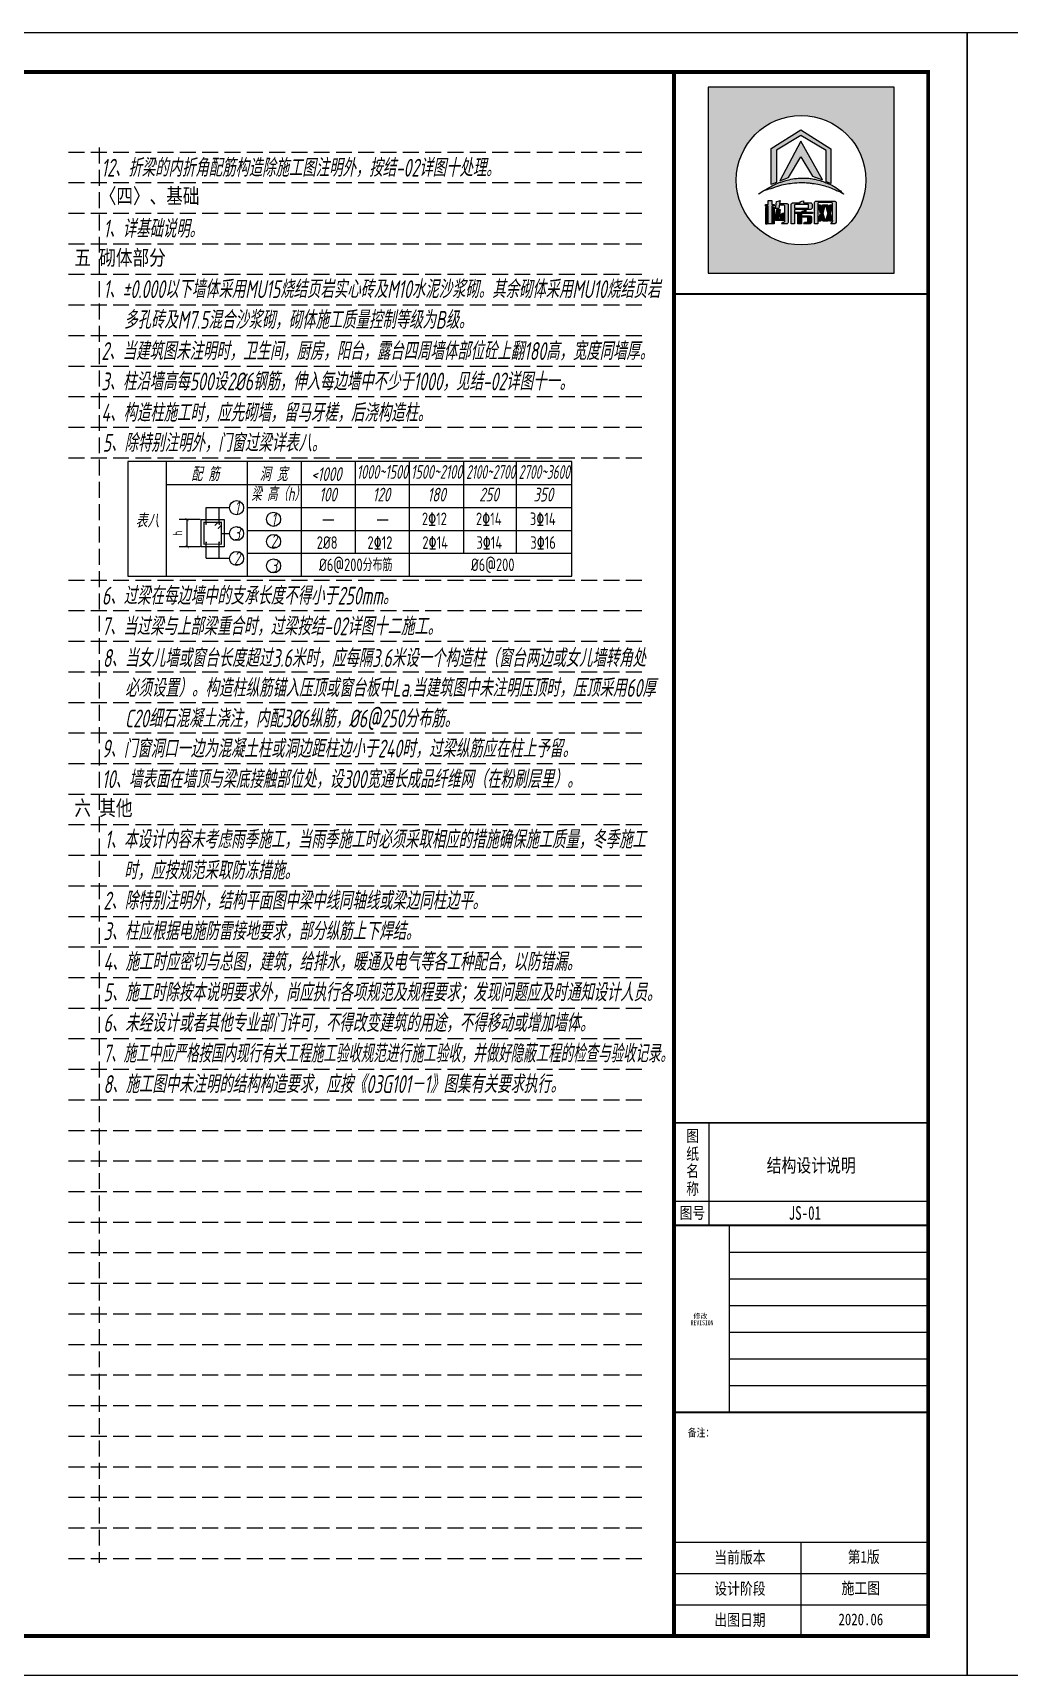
# Model space of a CAD drawing. Header units: millimetres. Extents: x -807114 to 558292, y -468455 to -61603.
# Drawn here: x -340615 to -325289, y -254641 to -228857 of the extents above; entities that cross this region are included whole.
import ezdxf
from ezdxf.enums import TextEntityAlignment as Align

# ---------------------------------------------------------------- set-up
doc = ezdxf.new("R2010")
doc.units = ezdxf.units.MM
doc.header["$LTSCALE"] = 1000
doc.linetypes.add('DASH', pattern=[0.35, 0.25, -0.1])
for name, color, linetype in [('1-剖面钢筋', 30, 'Continuous'), ('2-OTHER', 7, 'Continuous'), ('DIM_IDEN', 3, 'Continuous'), ('PUB_DIM', 3, 'Continuous'), ('PUB_TEXT', 3, 'Continuous'), ('PUB_TITLE', 4, 'Continuous'), ('建-文字', 7, 'Continuous'), ('标注1', 7, 'Continuous')]:
    doc.layers.add(name, color=color, linetype=linetype)
doc.styles.add('DIM_FONT', font='tssdeng.shx', dxfattribs={"width": 0.7, "bigfont": 'tssdchn.shx'})
doc.styles.add('LL', font='tssdeng.shx', dxfattribs={"width": 0.7, "height": 5, "bigfont": 'tssdchn.shx'})
doc.styles.add('TEXT', font='gbeitc.shx', dxfattribs={"width": 0.85, "bigfont": 'hztxt.shx'})
doc.styles.add('uni-黑体', font='simhei.ttf')
doc.styles.add('ZDBOX', font='simsun.ttc', dxfattribs={"width": 0.7})
doc.styles.add('宋体', font='simsun.ttc', dxfattribs={"width": 0.8})
doc.styles.add('黑体', font='', dxfattribs={"width": 0.85})
doc.styles.get('黑体').set_extended_font_data('SimHei')
doc.dimstyles.new('DIMN50', dxfattribs={"dimscale": 0.5, "dimtxt": 300, "dimasz": 100, "dimexe": 250, "dimexo": 300, "dimgap": 150, "dimtad": 1, "dimdec": 0, "dimzin": 0, "dimdsep": 46, "dimtxsty": 'DIM_FONT', "dimblk": 'ARCHTICK', "dimcen": 0.09, "dimclrt": 7, "dimazin": 2, "dimtfac": 1, "dimtdec": 0, "dimtix": 1, "dimtmove": 2, "dimatfit": 3, "dimfxl": 1, "dimtolj": 1, "dimtzin": 0, "dimarcsym": 0})

# ---------------------------------------------------------------- blocks, each defined once
blk = doc.blocks.new('_ArchTick')
at = {"color": 0, "linetype": 'ByBlock', "const_width": 0.15}
blk.add_lwpolyline([(-0.5, -0.5), (0.5, 0.5)], dxfattribs=at)
blk = doc.blocks.new('*D9008')
at = {"layer": 'Defpoints', "color": 0}
for p in [(-338193, -236499), (-337841, -236499), (-337841, -236926)]:
    blk.add_point(p, dxfattribs=at)
at = {"layer": 'PUB_DIM', "color": 0, "lineweight": -2}
for p, q in [((-337991, -236499), (-338318, -236499)), ((-338193, -236926), (-338193, -236499)), ((-337991, -236926), (-338318, -236926))]:
    blk.add_line(p, q, dxfattribs=at)
at = {"layer": 'PUB_DIM', "color": 0, "linetype": 'ByBlock', "lineweight": -2, "xscale": 50, "yscale": 50, "zscale": 50}
for p, rotation in [((-338193, -236499), 90), ((-338193, -236926), 270)]:
    blk.add_blockref('_ArchTick', p, dxfattribs=dict(at, rotation=rotation))
at = {"layer": 'PUB_DIM', "color": 7, "insert": (-338343, -236713), "char_height": 150, "attachment_point": 5, "rotation": 90, "style": 'DIM_FONT'}
blk.add_mtext('\\A1;h', dxfattribs=at)
blk = doc.blocks.new('sadasfafa')
h = blk.add_hatch(color=252)
h.dxf.hatch_style = 1
h.paths.add_polyline_path([(1853311, -2488040), (1853311, -2490368), (1855639, -2490368), (1855639, -2488040)])
h.paths.add_polyline_path([(1855286, -2489204, 1), (1853664, -2489204, 1)], flags=16)
edge = h.paths.add_edge_path(flags=0)
edge.add_spline(control_points=[(1853945, -2489376), (1853935, -2489385), (1854022, -2489327), (1854064, -2489324), (1854178, -2489280), (1854273, -2489257), (1854375, -2489242), (1854470, -2489236), (1854555, -2489239), (1854630, -2489250), (1854700, -2489259), (1854781, -2489280), (1854854, -2489303), (1854917, -2489335), (1854967, -2489354), (1854993, -2489368), (1855014, -2489382), (1854982, -2489354), (1854965, -2489332), (1854910, -2489297), (1854854, -2489260), (1854784, -2489234), (1854713, -2489206), (1854640, -2489189), (1854569, -2489179), (1854497, -2489176), (1854414, -2489178), (1854321, -2489198), (1854229, -2489222), (1854147, -2489257), (1854080, -2489292), (1854021, -2489325), (1853977, -2489352), (1853953, -2489369), (1853945, -2489376)], knot_values=[0, 0, 0, 0, 114.670179, 423.637006, 763.89867, 1083.683754, 1343.405239, 1688.07646, 1952.326814, 2113.699055, 2375.693807, 2595.188681, 2872.839541, 3068.155951, 3238.592156, 3348.056762, 3361.095167, 3431.805845, 3527.265261, 3733.200323, 3952.805082, 4160.23278, 4398.128766, 4650.488133, 4837.16968, 5050.428326, 5308.684497, 5588.159898, 5913.430939, 6163.12325, 6398.139207, 6601.625078, 6772.549769, 6871.149972, 6871.149972, 6871.149972, 6871.149972], degree=3, periodic=1)
h.paths.add_polyline_path([(1854530, -2489580), (1854534, -2489580), (1854534, -2489603), (1854618, -2489603), (1854618, -2489621), (1854481, -2489621), (1854481, -2489650), (1854589, -2489650), (1854599, -2489656), (1854606, -2489666), (1854606, -2489733), (1854600, -2489742), (1854590, -2489750), (1854506, -2489750), (1854514, -2489740), (1854518, -2489731), (1854552, -2489731), (1854558, -2489728), (1854560, -2489721), (1854560, -2489675), (1854558, -2489670), (1854553, -2489667), (1854481, -2489667), (1854481, -2489750), (1854436, -2489750), (1854436, -2489626), (1854433, -2489621), (1854406, -2489621), (1854406, -2489603), (1854488, -2489603), (1854488, -2489590)], flags=0)
h.paths.add_polyline_path([(1854486, -2489468), (1854506, -2489461), (1854506, -2489485), (1854510, -2489489), (1854601, -2489489), (1854609, -2489494), (1854615, -2489502), (1854615, -2489556), (1854607, -2489564), (1854599, -2489569), (1854401, -2489569), (1854394, -2489573), (1854394, -2489750), (1854349, -2489750), (1854349, -2489504), (1854355, -2489495), (1854367, -2489489), (1854462, -2489489), (1854462, -2489474)], flags=0)
h.paths.add_polyline_path([(1854394, -2489554), (1854394, -2489512), (1854404, -2489506), (1854562, -2489506), (1854570, -2489513), (1854570, -2489554)], flags=0)
h.paths.add_polyline_path([(1854214, -2489569), (1854203, -2489632), (1854193, -2489683), (1854194, -2489689), (1854218, -2489689), (1854220, -2489683), (1854214, -2489633), (1854254, -2489614), (1854263, -2489686), (1854263, -2489700), (1854255, -2489709), (1854159, -2489709), (1854150, -2489702), (1854148, -2489692), (1854173, -2489569)], flags=0)
h.paths.add_polyline_path([(1854187, -2489466), (1854213, -2489458), (1854207, -2489496), (1854296, -2489496), (1854305, -2489498), (1854312, -2489505), (1854314, -2489513), (1854314, -2489733), (1854310, -2489741), (1854301, -2489750), (1854231, -2489750), (1854238, -2489741), (1854243, -2489730), (1854261, -2489730), (1854268, -2489727), (1854270, -2489720), (1854270, -2489531), (1854270, -2489526), (1854267, -2489521), (1854260, -2489516), (1854202, -2489516), (1854201, -2489534), (1854196, -2489558), (1854150, -2489558), (1854159, -2489535), (1854165, -2489504), (1854167, -2489471)], flags=0)
h.paths.add_polyline_path([(1854140, -2489544), (1854140, -2489750), (1854114, -2489750), (1854114, -2489544)], flags=0)
h.paths.add_polyline_path([(1854056, -2489544), (1854053, -2489750), (1854031, -2489750), (1854031, -2489544)], flags=0)
h.paths.add_polyline_path([(1854107, -2489459), (1854107, -2489508), (1854139, -2489508), (1854139, -2489527), (1854107, -2489527), (1854107, -2489750), (1854062, -2489750), (1854062, -2489527), (1854029, -2489527), (1854029, -2489508), (1854062, -2489508), (1854062, -2489459)], flags=0)
h.paths.add_polyline_path([(1854209, -2489211), (1854471, -2488714), (1854743, -2489200), (1854618, -2489155), (1854470, -2488913), (1854318, -2489172)], flags=0)
h.paths.add_polyline_path([(1854102, -2488808), (1854470, -2488575), (1854848, -2488810), (1854848, -2489247), (1854790, -2489223), (1854790, -2488832), (1854471, -2488643), (1854168, -2488829), (1854168, -2489231), (1854102, -2489257)], flags=0)
h.paths.add_polyline_path([(1854685, -2489750), (1854641, -2489750), (1854641, -2489488), (1854641, -2489484), (1854646, -2489475), (1854656, -2489467), (1854898, -2489467), (1854907, -2489471), (1854916, -2489478), (1854916, -2489731), (1854908, -2489743), (1854902, -2489750), (1854847, -2489750), (1854858, -2489732), (1854866, -2489731), (1854869, -2489724), (1854869, -2489718), (1854867, -2489718), (1854836, -2489718), (1854826, -2489684), (1854814, -2489718), (1854746, -2489718), (1854736, -2489684), (1854722, -2489718), (1854689, -2489718), (1854689, -2489709), (1854691, -2489709), (1854720, -2489621), (1854685, -2489512)], flags=0)
h.paths.add_polyline_path([(1854779, -2489518), (1854809, -2489621), (1854781, -2489709), (1854777, -2489709), (1854750, -2489621), (1854775, -2489518)], flags=0)
h = blk.add_hatch(color=7)
h.dxf.hatch_style = 1
h.paths.add_polyline_path([(1854102, -2489257), (1854168, -2489231), (1854168, -2488829), (1854471, -2488643), (1854790, -2488832), (1854790, -2489223), (1854848, -2489247), (1854848, -2488810), (1854470, -2488575), (1854102, -2488808)])
h = blk.add_hatch(color=7)
h.dxf.hatch_style = 1
h.paths.add_polyline_path([(1854318, -2489172), (1854470, -2488913), (1854618, -2489155), (1854743, -2489200), (1854471, -2488714), (1854209, -2489211)])
h = blk.add_hatch(color=7)
h.dxf.hatch_style = 1
edge = h.paths.add_edge_path()
edge.add_spline(control_points=[(1853945, -2489376), (1853953, -2489369), (1853977, -2489352), (1854021, -2489325), (1854080, -2489292), (1854147, -2489257), (1854229, -2489222), (1854321, -2489198), (1854414, -2489178), (1854497, -2489176), (1854569, -2489179), (1854640, -2489189), (1854713, -2489206), (1854784, -2489234), (1854854, -2489260), (1854910, -2489297), (1854965, -2489332), (1854982, -2489354), (1855014, -2489382), (1854993, -2489368), (1854967, -2489354), (1854917, -2489335), (1854854, -2489303), (1854781, -2489280), (1854700, -2489259), (1854630, -2489250), (1854555, -2489239), (1854470, -2489236), (1854375, -2489242), (1854273, -2489257), (1854178, -2489280), (1854064, -2489324), (1854022, -2489327), (1853935, -2489385), (1853945, -2489376)], knot_values=[0, 0, 0, 0, 98.600203, 269.524894, 473.010766, 708.026723, 957.719033, 1282.990074, 1562.465475, 1820.721647, 2033.980292, 2220.661839, 2473.021206, 2710.917192, 2918.34489, 3137.949649, 3343.884711, 3439.344127, 3510.054805, 3523.09321, 3632.557816, 3802.994021, 3998.310431, 4275.961291, 4495.456165, 4757.450917, 4918.823158, 5183.073513, 5527.744733, 5787.466218, 6107.251302, 6447.512966, 6756.479793, 6871.149972, 6871.149972, 6871.149972, 6871.149972], degree=3, periodic=1)
h = blk.add_hatch(color=7)
h.dxf.hatch_style = 1
h.paths.add_polyline_path([(1854062, -2489459), (1854062, -2489508), (1854029, -2489508), (1854029, -2489527), (1854062, -2489527), (1854062, -2489750), (1854107, -2489750), (1854107, -2489527), (1854139, -2489527), (1854139, -2489508), (1854107, -2489508), (1854107, -2489459)])
h = blk.add_hatch(color=7)
h.dxf.hatch_style = 1
h.paths.add_polyline_path([(1854031, -2489544), (1854031, -2489750), (1854053, -2489750), (1854056, -2489544)])
h = blk.add_hatch(color=7)
h.dxf.hatch_style = 1
h.paths.add_polyline_path([(1854114, -2489544), (1854114, -2489750), (1854140, -2489750), (1854140, -2489544)])
h = blk.add_hatch(color=7)
h.dxf.hatch_style = 1
h.paths.add_polyline_path([(1854173, -2489569), (1854148, -2489692), (1854150, -2489702), (1854159, -2489709), (1854255, -2489709), (1854263, -2489700), (1854263, -2489686), (1854254, -2489614), (1854214, -2489633), (1854220, -2489683), (1854218, -2489689), (1854194, -2489689), (1854193, -2489683), (1854203, -2489632), (1854214, -2489569)])
h = blk.add_hatch(color=7)
h.dxf.hatch_style = 1
h.paths.add_polyline_path([(1854167, -2489471), (1854165, -2489504), (1854159, -2489535), (1854150, -2489558), (1854196, -2489558), (1854201, -2489534), (1854202, -2489516), (1854260, -2489516), (1854267, -2489521), (1854270, -2489526), (1854270, -2489531), (1854270, -2489720), (1854268, -2489727), (1854261, -2489730), (1854243, -2489730), (1854238, -2489741), (1854231, -2489750), (1854301, -2489750), (1854310, -2489741), (1854314, -2489733), (1854314, -2489513), (1854312, -2489505), (1854305, -2489498), (1854296, -2489496), (1854207, -2489496), (1854213, -2489458), (1854187, -2489466)])
h = blk.add_hatch(color=7)
h.dxf.hatch_style = 1
h.paths.add_polyline_path([(1854462, -2489474), (1854462, -2489489), (1854367, -2489489), (1854355, -2489495), (1854349, -2489504), (1854349, -2489750), (1854394, -2489750), (1854394, -2489573), (1854401, -2489569), (1854599, -2489569), (1854607, -2489564), (1854615, -2489556), (1854615, -2489502), (1854609, -2489494), (1854601, -2489489), (1854510, -2489489), (1854506, -2489485), (1854506, -2489461), (1854486, -2489468)])
h.paths.add_polyline_path([(1854394, -2489554), (1854394, -2489512), (1854404, -2489506), (1854562, -2489506), (1854570, -2489513), (1854570, -2489554)], flags=16)
h = blk.add_hatch(color=7)
h.dxf.hatch_style = 1
h.paths.add_polyline_path([(1854488, -2489590), (1854488, -2489603), (1854406, -2489603), (1854406, -2489621), (1854433, -2489621), (1854436, -2489626), (1854436, -2489750), (1854481, -2489750), (1854481, -2489667), (1854553, -2489667), (1854558, -2489670), (1854560, -2489675), (1854560, -2489721), (1854558, -2489728), (1854552, -2489731), (1854518, -2489731), (1854514, -2489740), (1854506, -2489750), (1854590, -2489750), (1854600, -2489742), (1854606, -2489733), (1854606, -2489666), (1854599, -2489656), (1854589, -2489650), (1854481, -2489650), (1854481, -2489621), (1854618, -2489621), (1854618, -2489603), (1854534, -2489603), (1854534, -2489580), (1854530, -2489580)])
h = blk.add_hatch(color=7)
h.dxf.hatch_style = 1
h.paths.add_polyline_path([(1854685, -2489512), (1854685, -2489493), (1854693, -2489483), (1854862, -2489483), (1854869, -2489491), (1854869, -2489724), (1854866, -2489731), (1854858, -2489732), (1854847, -2489750), (1854902, -2489750), (1854908, -2489743), (1854916, -2489731), (1854916, -2489478), (1854907, -2489471), (1854898, -2489467), (1854656, -2489467), (1854646, -2489475), (1854641, -2489484), (1854641, -2489488), (1854641, -2489750), (1854685, -2489750)])
h = blk.add_hatch(color=7)
h.dxf.hatch_style = 1
h.paths.add_polyline_path([(1854866, -2489709), (1854840, -2489621), (1854866, -2489512), (1854836, -2489512), (1854824, -2489558), (1854808, -2489512), (1854745, -2489512), (1854734, -2489557), (1854719, -2489512), (1854689, -2489512), (1854720, -2489621), (1854691, -2489709), (1854689, -2489709), (1854689, -2489710), (1854689, -2489718), (1854722, -2489718), (1854736, -2489684), (1854746, -2489718), (1854814, -2489718), (1854826, -2489684), (1854836, -2489718), (1854867, -2489718), (1854867, -2489709)])
h.paths.add_polyline_path([(1854779, -2489518), (1854809, -2489621), (1854781, -2489709), (1854777, -2489709), (1854750, -2489621), (1854775, -2489518)], flags=16)
for points in [[(1855639, -2488040), (1853311, -2488040), (1853311, -2490368), (1855639, -2490368)], [(1854102, -2489257), (1854102, -2488808), (1854470, -2488575), (1854848, -2488810), (1854848, -2489247), (1854790, -2489223), (1854790, -2488832), (1854471, -2488643), (1854168, -2488829), (1854168, -2489231)], [(1854209, -2489211), (1854318, -2489172), (1854470, -2488913), (1854618, -2489155), (1854743, -2489200), (1854471, -2488714)], [(1854062, -2489459), (1854107, -2489459), (1854107, -2489508), (1854139, -2489508), (1854139, -2489527), (1854107, -2489527), (1854107, -2489750), (1854062, -2489750), (1854062, -2489527), (1854029, -2489527), (1854029, -2489508), (1854062, -2489508)], [(1854056, -2489544), (1854031, -2489544), (1854031, -2489750), (1854053, -2489750)], [(1854114, -2489544), (1854140, -2489544), (1854140, -2489750), (1854114, -2489750)], [(1854462, -2489474), (1854486, -2489468), (1854506, -2489461), (1854506, -2489485), (1854510, -2489489), (1854601, -2489489), (1854609, -2489494), (1854615, -2489502), (1854615, -2489556), (1854607, -2489564), (1854599, -2489569), (1854401, -2489569), (1854394, -2489573), (1854394, -2489750), (1854349, -2489750), (1854349, -2489504), (1854355, -2489495), (1854367, -2489489), (1854462, -2489489)], [(1854394, -2489554), (1854570, -2489554), (1854570, -2489513), (1854562, -2489506), (1854404, -2489506), (1854394, -2489512)], [(1854488, -2489590), (1854530, -2489580), (1854534, -2489580), (1854534, -2489603), (1854618, -2489603), (1854618, -2489621), (1854481, -2489621), (1854481, -2489650), (1854589, -2489650), (1854599, -2489656), (1854606, -2489666), (1854606, -2489733), (1854600, -2489742), (1854590, -2489750), (1854506, -2489750), (1854514, -2489740), (1854518, -2489731), (1854552, -2489731), (1854558, -2489728), (1854560, -2489721), (1854560, -2489675), (1854558, -2489670), (1854553, -2489667), (1854481, -2489667), (1854481, -2489750), (1854436, -2489750), (1854436, -2489626), (1854433, -2489621), (1854406, -2489621), (1854406, -2489603), (1854488, -2489603)], [(1854641, -2489750), (1854641, -2489488), (1854641, -2489484), (1854646, -2489475), (1854656, -2489467), (1854898, -2489467), (1854907, -2489471), (1854916, -2489478), (1854916, -2489731), (1854908, -2489743), (1854902, -2489750), (1854847, -2489750), (1854858, -2489732), (1854866, -2489731), (1854869, -2489724), (1854869, -2489491), (1854862, -2489483), (1854693, -2489483), (1854685, -2489493), (1854685, -2489750)], [(1854775, -2489518), (1854779, -2489518), (1854809, -2489621), (1854781, -2489709), (1854777, -2489709), (1854750, -2489621)]]:
    blk.add_lwpolyline(points, close=True)
for points in [[(1854173, -2489569), (1854214, -2489569), (1854203, -2489632), (1854193, -2489683), (1854194, -2489689), (1854218, -2489689), (1854220, -2489683), (1854214, -2489633), (1854254, -2489614), (1854263, -2489686), (1854263, -2489700), (1854255, -2489709), (1854159, -2489709), (1854150, -2489702), (1854148, -2489692), (1854173, -2489569)], [(1854167, -2489471), (1854187, -2489466), (1854213, -2489458), (1854207, -2489496), (1854296, -2489496), (1854305, -2489498), (1854312, -2489505), (1854314, -2489513), (1854314, -2489733), (1854310, -2489741), (1854301, -2489750), (1854231, -2489750), (1854238, -2489741), (1854243, -2489730), (1854261, -2489730), (1854268, -2489727), (1854270, -2489720), (1854270, -2489531), (1854270, -2489526), (1854267, -2489521), (1854260, -2489516), (1854202, -2489516), (1854201, -2489534), (1854196, -2489558), (1854150, -2489558), (1854150, -2489558), (1854159, -2489535), (1854165, -2489504), (1854167, -2489471)], [(1854866, -2489709), (1854866, -2489709), (1854867, -2489709), (1854867, -2489718), (1854836, -2489718), (1854826, -2489684), (1854814, -2489718), (1854746, -2489718), (1854736, -2489684), (1854722, -2489718), (1854689, -2489718), (1854689, -2489710), (1854689, -2489709), (1854691, -2489709), (1854720, -2489621), (1854689, -2489512)]]:
    blk.add_lwpolyline(points)
at = {"color": 7}
blk.add_lwpolyline([(1854689, -2489512), (1854719, -2489512), (1854734, -2489557), (1854745, -2489512), (1854808, -2489512), (1854824, -2489558), (1854836, -2489512), (1854866, -2489512), (1854840, -2489621), (1854866, -2489709)], dxfattribs=at)
blk.add_circle((1854475, -2489204), 811)
at = {"start_tangent": (-0.74079, -0.671736), "end_tangent": (-0.74079, -0.671736)}
blk.add_spline([(1853945, -2489376), (1853977, -2489357), (1854071, -2489318), (1854178, -2489282), (1854280, -2489257), (1854365, -2489245), (1854479, -2489238), (1854566, -2489241), (1854619, -2489248), (1854704, -2489261), (1854775, -2489279), (1854861, -2489308), (1854920, -2489335), (1854972, -2489357), (1855003, -2489375), (1855007, -2489377), (1854990, -2489361), (1854968, -2489339), (1854913, -2489299), (1854851, -2489261), (1854787, -2489235), (1854714, -2489208), (1854633, -2489189), (1854572, -2489180), (1854501, -2489177), (1854416, -2489181), (1854326, -2489198), (1854222, -2489227), (1854146, -2489259), (1854077, -2489294), (1854019, -2489327), (1853971, -2489357), (1853945, -2489376)], degree=3, dxfattribs=at)

msp = doc.modelspace()

# ---------------------------------------------------------------- linework, layer by layer
for p, q in [((-329998.3, -247581.2), (-329998.3, -245969.7)), ((-330550.9, -247197.5), (-326560.5, -247197.5))]:
    msp.add_line(p, q)
at = {"const_width": 30.7}
for points in [[(-330550.9, -232958.5), (-326560.5, -232958.5)], [(-330550.9, -245969.7), (-326560.5, -245969.7)], [(-330550.9, -247581.2), (-326560.5, -247581.2)], [(-330550.9, -250514.4), (-326560.5, -250514.4)]]:
    msp.add_lwpolyline(points, dxfattribs=at)
at = {"layer": '1-剖面钢筋', "const_width": 18}
msp.add_lwpolyline([(-337656.6, -236884), (-337928.1, -236884), (-337928.1, -236541.2), (-337656.6, -236541.2)], close=True, dxfattribs=at)
at = {"layer": '1-剖面钢筋', "const_width": 14}
for points in [[(-337902.7, -236567.8, 1), (-337888.7, -236567.8, 1)], [(-337695.6, -236567.8, 1), (-337681.6, -236567.8, 1)], [(-337902.7, -236857.4, -1), (-337888.7, -236857.4, -1)], [(-337695.6, -236857.4, -1), (-337681.6, -236857.4, -1)]]:
    msp.add_lwpolyline(points, format="xyb", close=True, dxfattribs=at)
at = {"layer": '1-剖面钢筋', "const_width": 18}
for points in [[(-337710.1, -236541.2), (-337761.6, -236592.8)], [(-337656.6, -236591), (-337708.2, -236642.6)]]:
    msp.add_lwpolyline(points, dxfattribs=at)
at = {"layer": '2-OTHER'}
msp.add_lwpolyline([(-337970.5, -236926.4), (-337970.5, -236498.8), (-337614.2, -236498.8), (-337614.2, -236926.4)], close=True, dxfattribs=at)
at = {"layer": 'DIM_IDEN'}
for p, q in [((-337895.1, -236559.7), (-337895.1, -236308.9)), ((-337895.1, -236308.9), (-337527.7, -236308.9)), ((-337688, -236565.6), (-337688, -236308.9)), ((-337895.1, -237105.8), (-337895.1, -236849.1)), ((-337688, -237105.8), (-337688, -236849.1)), ((-337653.5, -236715), (-337527.7, -236715)), ((-337895.1, -237105.8), (-337527.7, -237105.8))]:
    msp.add_line(p, q, dxfattribs=at)
for centre in [(-337416.8, -236312.3), (-336836.8, -236494.5), (-337416.8, -236718.4), (-336836.8, -236841.7), (-337416.8, -237109.2), (-336836.8, -237225.9)]:
    msp.add_circle(centre, 110.9, dxfattribs=at)
at = {"layer": 'PUB_TEXT', "color": 4}
for p, q in [((-338523.4, -235588), (-338523.4, -237388)), ((-337250.8, -235588), (-337250.8, -237388)), ((-336402.4, -235588), (-336402.4, -237388)), ((-335554, -235588), (-335554, -237028)), ((-334705.6, -235588), (-334705.6, -237388)), ((-333857.2, -235588), (-333857.2, -237028)), ((-333028.1, -235588), (-333028.1, -237028)), ((-338523.4, -235948), (-332153.5, -235948)), ((-337250.8, -236308), (-332153.5, -236308)), ((-337250.8, -236668), (-332153.5, -236668)), ((-337250.8, -237028), (-332153.5, -237028))]:
    msp.add_line(p, q, dxfattribs=at)
at = {"layer": 'PUB_TEXT', "color": 0}
for p, q in [((-336061.8, -236500.1), (-335889.7, -236500.1)), ((-335211.5, -236500.1), (-335039.5, -236500.1))]:
    msp.add_line(p, q, dxfattribs=at)
at = {"layer": 'PUB_TEXT', "color": 4}
msp.add_lwpolyline([(-332153.5, -235588), (-339123.4, -235588), (-339123.4, -237388), (-332153.5, -237388)], close=True, dxfattribs=at)
at = {"layer": 'PUB_TITLE'}
for p, q in [((-330550.9, -252553.8), (-326560.5, -252553.8)), ((-328555.7, -254027.2), (-328555.7, -252553.8)), ((-330550.9, -253045), (-326560.5, -253045)), ((-330550.9, -253536.1), (-326560.5, -253536.1))]:
    msp.add_line(p, q, dxfattribs=at)
for points in [[(-362412.6, -254641.1), (-325946.5, -254641.1), (-325946.5, -228857), (-362412.6, -228857)], [(-325946.5, -254641.1), (-289480.5, -254641.1), (-289480.5, -228857), (-325946.5, -228857)], [(-361067.3, -254027.2), (-326560.5, -254027.2), (-326560.5, -229470.9), (-361067.3, -229470.9)]]:
    msp.add_lwpolyline(points, close=True, dxfattribs=at)
at = {"layer": 'PUB_TITLE', "const_width": 61.4}
msp.add_lwpolyline([(-361067.3, -254027.2), (-326560.5, -254027.2), (-326560.5, -229470.9), (-361067.3, -229470.9)], close=True, dxfattribs=at)
msp.add_lwpolyline([(-330550.9, -254027.2), (-330550.9, -229470.9)], dxfattribs=at)
at = {"layer": 'PUB_TITLE'}
msp.add_lwpolyline([(-330550.9, -250514.4), (-326560.5, -250514.4)], dxfattribs=at)
for points in [[(-329682.6, -247581.2), (-329682.6, -247581.2), (-329682.6, -250496), (-329682.6, -250496)], [(-329682.6, -248000.2), (-329682.6, -248000.2), (-327357.2, -248000.2), (-326560.5, -248000.2)], [(-329682.6, -248419.3), (-329682.6, -248419.3), (-327357.2, -248419.3), (-326560.5, -248419.3)], [(-329682.6, -248838.3), (-329682.6, -248838.3), (-327357.2, -248838.3), (-326560.5, -248838.3)], [(-329682.6, -249257.3), (-329682.6, -249257.3), (-327357.2, -249257.3), (-326560.5, -249257.3)], [(-329682.6, -249676.4), (-329682.6, -249676.4), (-327357.2, -249676.4), (-326560.5, -249676.4)], [(-329682.6, -250095.4), (-329682.6, -250095.4), (-327357.2, -250095.4), (-326560.5, -250095.4)]]:
    msp.add_open_spline(points, degree=3, dxfattribs=at)
at = {"layer": '标注1', "color": 251, "linetype": 'DASH'}
for p, q in [((-340056, -230728), (-331057.6, -230728)), ((-339576, -230658), (-339576, -252876.6)), ((-340056, -231208), (-331057.6, -231208)), ((-340056, -231688), (-331057.6, -231688)), ((-340056, -232168), (-331057.6, -232168)), ((-340056, -232648), (-331057.6, -232648)), ((-340056, -233128), (-331057.6, -233128)), ((-340056, -233608), (-331057.6, -233608)), ((-340056, -234088), (-331057.6, -234088)), ((-340056, -234568), (-331057.6, -234568)), ((-340056, -235048), (-331057.6, -235048)), ((-340056, -235528), (-331057.6, -235528)), ((-340056, -237448), (-331057.6, -237448)), ((-340056, -237928), (-331057.6, -237928)), ((-340056, -238408), (-331057.6, -238408)), ((-340056, -238888), (-331057.6, -238888)), ((-340056, -239368), (-331057.6, -239368)), ((-340056, -239848), (-331057.6, -239848)), ((-340056, -240328), (-331057.6, -240328)), ((-340056, -240808), (-331057.6, -240808)), ((-340056, -241288), (-331057.6, -241288)), ((-340056, -241768), (-331057.6, -241768)), ((-340056, -242248), (-331057.6, -242248)), ((-340056, -242728), (-331057.6, -242728)), ((-340056, -243208), (-331057.6, -243208)), ((-340056, -243688), (-331057.6, -243688)), ((-340056, -244168), (-331057.6, -244168)), ((-340056, -244648), (-331057.6, -244648)), ((-340056, -245128), (-331057.6, -245128)), ((-340056, -245608), (-331057.6, -245608)), ((-340056, -246088), (-331057.6, -246088)), ((-340056, -246568), (-331057.6, -246568)), ((-340056, -247048), (-331057.6, -247048)), ((-340056, -247528), (-331057.6, -247528)), ((-340056, -248008), (-331057.6, -248008)), ((-340056, -248488), (-331057.6, -248488)), ((-340056, -248968), (-331057.6, -248968)), ((-340056, -249448), (-331057.6, -249448)), ((-340056, -249928), (-331057.6, -249928)), ((-340056, -250408), (-331057.6, -250408)), ((-340056, -250888), (-331057.6, -250888)), ((-340056, -251368), (-331057.6, -251368)), ((-340056, -251848), (-331057.6, -251848)), ((-340056, -252328), (-331057.6, -252328)), ((-340056, -252808), (-331057.6, -252808))]:
    msp.add_line(p, q, dxfattribs=at)

# ---------------------------------------------------------------- block references
at = {"xscale": 1.254, "yscale": 1.254, "zscale": 1.254}
msp.add_blockref('sadasfafa', (-2654067.2, 2890291.1), dxfattribs=at)

# ---------------------------------------------------------------- texts
at = {"style": 'ZDBOX', "width": 0.8}
for s, height, p in [('图', 184.2, (-330258, -246175.1)), ('纸', 184.2, (-330258, -246452.9)), ('名', 184.2, (-330258, -246721.3)), ('称', 184.2, (-330258, -247003.6)), ('图号', 184.17, (-330261.7, -247383.5)), ('备注：', 122.78, (-330126.8, -250830.7))]:
    msp.add_text(s, height=height, dxfattribs=at).set_placement(p, align=Align.MIDDLE)
for s, p in [('当前版本', (-329917, -252883.6)), ('第1版', (-327823.6, -252875.2)), ('设计阶段', (-329917, -253374.8)), ('施工图', (-327919.7, -253366.3)), ('出图日期', (-329917, -253865.9)), ('2020.06', (-327967.8, -253857.5))]:
    msp.add_text(s, height=184.17, dxfattribs=at).set_placement(p)
at = {"layer": 'PUB_TEXT', "color": 0}
for s, height, style, width, p in [('12、折梁的内折角配筋构造除施工图注明外，按结-02详图十处理。', 280, 'TEXT', 0.75, (-339539.8, -231114.5)), ('1、详基础说明。', 280, 'TEXT', 0.75, (-339507.2, -232071.9)), ('1、%%p0.000以下墙体采用MU15烧结页岩实心砖及M10水泥沙浆砌。其余砌体采用MU10烧结页岩', 280, 'TEXT', 0.75, (-339507.2, -233021.3)), ('多孔砖及M7.5混合沙浆砌，砌体施工质量控制等级为B级。', 280, 'TEXT', 0.75, (-339184.4, -233502.8)), ('2、当建筑图未注明时，卫生间，厨房，阳台，露台四周墙体部位砼上翻180高，宽度同墙厚。', 280, 'TEXT', 0.75, (-339539.8, -233992.9)), ('3、柱沿墙高每500设2%%C6钢筋，伸入每边墙中不少于1000，见结-02详图十一。', 280, 'TEXT', 0.75, (-339539.8, -234469.7)), ('4、构造柱施工时，应先砌墙，留马牙槎，后浇构造柱。', 280, 'TEXT', 0.75, (-339539.8, -234960.3)), ('5、除特别注明外，门窗过梁详表八。', 280, 'TEXT', 0.75, (-339519.2, -235434.1)), ('配 筋', 216, 'TEXT', 0.8, (-338129, -235893.7)), ('洞 宽', 216, 'TEXT', 0.8, (-337056.2, -235893.7)), ('梁 高（h）', 216, 'TEXT', 0.75, (-337186.9, -236205.5)), ('表八', 216, 'TEXT', 0.85, (-339003.4, -236624.9)), ('2%%13112', 198, 'LL', 0.75, (-334507, -236586.2)), ('2%%13114', 198, 'LL', 0.75, (-333658.6, -236586.2)), ('3%%13114', 198, 'LL', 0.75, (-332812.5, -236586.2)), ('2%%c8', 198, 'LL', 0.75, (-336158.1, -236958.5)), ('2%%13112', 198, 'LL', 0.75, (-335362.2, -236958.5)), ('2%%13114', 198, 'LL', 0.75, (-334500.3, -236958.5)), ('3%%13114', 198, 'LL', 0.75, (-333651.9, -236958.5)), ('3%%13116', 198, 'LL', 0.75, (-332805.8, -236958.5)), ('%%c6@200', 198, 'LL', 0.75, (-333738.4, -237307.3)), ('6、过梁在每边墙中的支承长度不得小于250mm。', 280, 'TEXT', 0.75, (-339531.3, -237834.1)), ('7、当过梁与上部梁重合时，过梁按结-02详图十二施工。', 280, 'TEXT', 0.75, (-339531.3, -238314.1)), ('8、当女儿墙或窗台长度超过3.6米时，应每隔3.6米设一个构造柱（窗台两边或女儿墙转角处', 280, 'TEXT', 0.75, (-339515.9, -238812.7)), ('必须设置）。构造柱纵筋锚入压顶或窗台板中La.当建筑图中未注明压顶时，压顶采用60厚', 280, 'TEXT', 0.75, (-339169, -239281.4)), ('C20细石混凝土浇注，内配3%%c6纵筋，%%c6@250分布筋。', 280, 'TEXT', 0.75, (-339169, -239761.4)), ('9、门窗洞口一边为混凝土柱或洞边距柱边小于240时，过梁纵筋应在柱上予留。', 280, 'TEXT', 0.75, (-339531.3, -240234.1)), ('10、墙表面在墙顶与梁底接触部位处，设300宽通长成品纤维网（在粉刷层里）。', 280, 'TEXT', 0.75, (-339531.3, -240714.1)), ('1、本设计内容未考虑雨季施工，当雨季施工时必须采取相应的措施确保施工质量，冬季施工', 280, 'TEXT', 0.75, (-339486.8, -241661.3)), ('时，应按规范采取防冻措施。', 280, 'TEXT', 0.75, (-339184.4, -242148)), ('2、除特别注明外，结构平面图中梁中线同轴线或梁边同柱边平。', 280, 'TEXT', 0.75, (-339507.2, -242621.3)), ('3、柱应根据电施防雷接地要求，部分纵筋上下焊结。', 280, 'TEXT', 0.75, (-339507.2, -243101.3)), ('4、施工时应密切与总图，建筑，给排水，暖通及电气等各工种配合，以防错漏。', 280, 'TEXT', 0.75, (-339507.2, -243581.3)), ('5、施工时除按本说明要求外，尚应执行各项规范及规程要求；发现问题应及时通知设计人员。', 280, 'TEXT', 0.75, (-339507.2, -244061.3)), ('6、未经设计或者其他专业部门许可，不得改变建筑的用途，不得移动或增加墙体。', 280, 'TEXT', 0.75, (-339507.2, -244541.3)), ('7、施工中应严格按国内现行有关工程施工验收规范进行施工验收，并做好隐蔽工程的检查与验收记录。', 280, 'TEXT', 0.7, (-339507.2, -245021.3)), ('8、施工图中未注明的结构构造要求，应按《03G101－1》图集有关要求执行。', 280, 'TEXT', 0.75, (-339507.2, -245501.3))]:
    msp.add_text(s, height=height, dxfattribs=dict(at, style=style, width=width)).set_placement(p)
at = {"layer": 'PUB_TEXT', "color": 3, "style": '黑体', "width": 0.8}
for s, p in [('〈四〉、基础', (-339564.5, -231537.6)), ('五 砌体部分', (-339962.6, -232505.8)), ('六 其他', (-339962.6, -241145.8))]:
    msp.add_text(s, height=238.99, dxfattribs=at).set_placement(p)
at = {"layer": 'PUB_TEXT', "color": 0}
for s, height, style, width, p in [('1000~1500', 216, 'TEXT', 0.75, (-335128.2, -235750.7)), ('1500~2100', 216, 'TEXT', 0.75, (-334277.4, -235750.7)), ('2100~2700', 216, 'TEXT', 0.7, (-333428, -235751.4)), ('2700~3600', 216, 'TEXT', 0.7, (-332587, -235751.4)), ('<1000', 216, 'TEXT', 0.8, (-336006.9, -235784.6)), ('100', 216, 'TEXT', 0.8, (-335981.4, -236106.6)), ('120', 216, 'TEXT', 0.8, (-335142.9, -236106.6)), ('180', 216, 'TEXT', 0.8, (-334276.1, -236106.6)), ('250', 216, 'TEXT', 0.8, (-333454, -236106.6)), ('350', 216, 'TEXT', 0.8, (-332602.1, -236106.6)), ('1', 216, 'TEXT', 0.75, (-337412.4, -236311.2)), ('1', 216, 'TEXT', 0.75, (-336838.2, -236497.1)), ('3', 216, 'TEXT', 0.75, (-337412.4, -236717.3)), ('2', 216, 'TEXT', 0.75, (-336835.1, -236838.2)), ('2', 216, 'TEXT', 0.75, (-337412.4, -237108)), ('3', 216, 'TEXT', 0.75, (-336829, -237226.9)), ('%%c6@200分布筋', 198, 'LL', 0.75, (-335546.8, -237208.2))]:
    msp.add_text(s, height=height, dxfattribs=dict(at, style=style, width=width)).set_placement(p, align=Align.MIDDLE)
at = {"layer": 'PUB_TEXT', "color": 8, "style": '宋体', "width": 0.7}
msp.add_text('REVISION', height=78.05, dxfattribs=at).set_placement((-330288.1, -249170.8), align=Align.BOTTOM_LEFT)
at = {"layer": 'PUB_TEXT', "color": 8, "style": '宋体'}
msp.add_text('修改', height=78.05, dxfattribs=at).set_placement((-330245.6, -249042.7))
at = {"layer": '建-文字', "style": 'uni-黑体'}
for s, width, p in [('结构设计说明', 0.8, (-329095.6, -246744.7)), ('JS-01', 0.7, (-328750.3, -247490.9))]:
    msp.add_text(s, height=213.77, dxfattribs=dict(at, width=width)).set_placement(p)

# ---------------------------------------------------------------- dimensions: what is measured, and where the dimension line sits
at = {"layer": 'PUB_DIM'}
dim = msp.add_aligned_dim(p1=(-337841, -236926.4), p2=(-337841, -236498.8), distance=352.2, text='h', dimstyle='DIMN50', dxfattribs=at)
dim.commit()
dim.dimension.update_dxf_attribs({"geometry": '*D9008', "text_midpoint": (-338343.1, -236712.6)})

doc.saveas('drawing.dxf')
